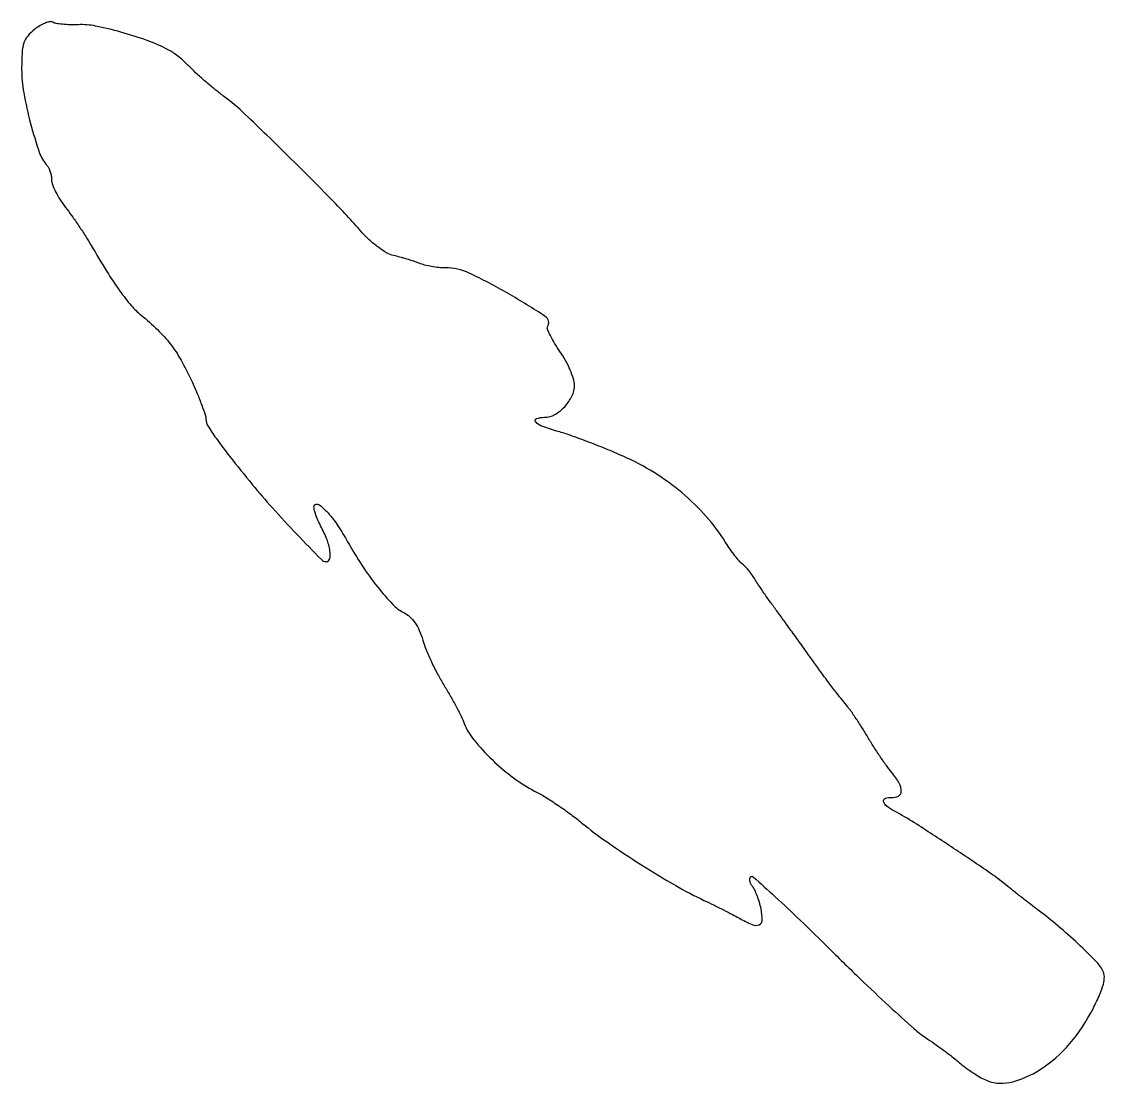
# Model space of a CAD drawing. Extents: x 0 to 217, y 0 to 213.
import ezdxf

# ---------------------------------------------------------------- set-up
doc = ezdxf.new("R2010")
doc.units = 0

msp = doc.modelspace()

# ---------------------------------------------------------------- linework, layer by layer
msp.add_lwpolyline([(2.617537, 211.913795, 0.050301), (1.20934, 210.556389, 0.096896), (0.447372, 209.194347, 0.065617), (0.092449, 207.306329, 0.013694), (0, 203.931402, 0.044573), (0.426929, 199.151767, 0.020067), (1.792188, 192.997404, 0.01729), (3.534623, 187.221812, 0.104811), (5.123288, 184.55, -0.076476), (5.459813, 184.050253, -0.035554), (5.742466, 183.319147, -0.034162), (5.935406, 182.49339, -0.040331), (6, 181.693904, 0.093004), (6.182398, 180.721791, 0.024796), (6.828376, 179.277327, 0.024252), (7.740633, 177.678877, 0.022884), (8.820002, 176.143904, -0.010497), (10.067921, 174.459491, -0.006162), (11.493149, 172.395397, -0.006161), (12.867944, 170.295494, -0.010438), (13.960074, 168.5, 0.007881), (17.088574, 163.296916, 0.016277), (19.727424, 159.352922, 0.020611), (22.009768, 156.43294, 0.048045), (24, 154.502592, -0.024227), (27.300627, 151.592777, -0.036431), (29.850026, 148.726597, -0.035238), (32.014666, 145.449133, -0.020849), (34.144713, 141.271957, -0.007996), (35.238149, 138.78259, -0.010221), (36.161259, 136.45412, -0.008343), (36.858017, 134.486355, -0.081083), (37, 133.616571, 0.138121), (37.370509, 132.300912, 0.017065), (39.027862, 129.788488, 0.013401), (41.754105, 126.157758, 0.003533), (46.309977, 120.5, 0.011961), (50.345834, 115.794259, 0.007722), (55.231224, 110.532031, 0.002333), (60.18362, 105.40823, 0.202123), (61.15222, 105, 0.354442), (61.864411, 105.577398, 0.091136), (61.90662, 107.16854, 0.054533), (61.272788, 109.511456, 0.029719), (60.022301, 112.219575, -0.021975), (59.324698, 113.670897, -0.034552), (58.870051, 114.976716, -0.03794), (58.672628, 116.002566, -0.290671), (58.876942, 116.423946, -0.322064), (59.879144, 116.354106, -0.038244), (61.57522, 114.712195, -0.034274), (63.513038, 112.198004, -0.021033), (65.456499, 109, 0.020058), (68.313931, 104.277326, 0.02147), (71.480512, 99.908311, 0.021525), (74.503962, 96.413021, 0.089577), (76.73679, 94.764651, -0.071002), (77.939691, 93.943425, -0.056334), (78.975329, 92.756557, -0.048616), (79.843953, 91.195443, -0.031636), (80.546939, 89.253624, 0.025551), (81.231699, 87.287789, 0.012545), (82.291604, 84.858244, 0.012412), (83.521597, 82.383621, 0.017641), (84.74506, 80.253624, -0.009153), (85.963274, 78.213724, -0.007751), (87.177382, 76.015127, -0.007833), (88.221535, 73.976656, -0.021614), (88.871236, 72.5, 0.079039), (90.800789, 69.199373, 0.029709), (94.446452, 65.25587, 0.029652), (98.785482, 61.556903, 0.044681), (103, 58.930162, -0.021254), (105.079988, 57.765209, -0.010238), (107.646875, 56.107124, -0.010132), (110.25715, 54.266143, -0.0143), (112.5, 52.514205, 0.021512), (117.52636, 48.70342, 0.010138), (124.317496, 44.201389, 0.010148), (131.312308, 39.962355, 0.020677), (137, 36.978149, -0.003559), (138.906128, 36.059818, -0.002994), (140.9125, 35.060587, -0.00302), (142.733324, 34.126266, -0.008348), (144, 33.43948, 0.026446), (146.691267, 32.103921, 0.20091), (148.07709, 32.088358, 0.305868), (148.702017, 33.018036, 0.05225), (148.463983, 35.25, 0.019657), (148.122467, 36.587709, 0.018606), (147.6715, 37.919599, 0.018936), (147.184235, 39.067129, 0.05982), (146.742027, 39.774166, -0.052891), (146.396931, 40.309342, -0.067641), (146.20596, 40.863318, -0.082581), (146.190308, 41.35069, -0.164643), (146.359329, 41.692662, -0.398851), (146.870557, 41.706145, -0.001754), (151.293537, 37.698519, -0.006618), (156.3587, 32.952187, -0.003973), (162.25183, 27.190773, 0.004085), (168.383353, 21.198957, 0.005052), (174.19585, 15.722913, 0.004183), (179.157024, 11.218938, 0.037057), (181.5, 9.42041, -0.00818), (183.214436, 8.255121, -0.006185), (185.059375, 6.922074, -0.006256), (186.761382, 5.626652, -0.014409), (188, 4.600402, 0.018944), (189.155971, 3.660171, 0.011979), (190.569675, 2.648781, 0.012028), (192.008534, 1.720443, 0.021632), (193.237192, 1.040143, 0.173146), (198.398734, 0.42025, 0.088118), (204.49789, 2.992817, 0.072376), (210.44016, 8.198617, 0.059918), (215.106009, 15.210003, 0.012935), (216.476791, 18.109605, 0.040313), (217.18673, 20.147918, 0.063223), (217.381991, 21.661513, 0.123983), (217.08957, 22.832637, 0.071216), (215.658313, 24.780918, 0.010368), (212.135154, 28.226601, 0.012371), (208.054859, 31.869367, 0.015921), (204.121331, 35, -0.003613), (202.609656, 36.143496, -0.002172), (200.831464, 37.521229, -0.002175), (199.075036, 38.906701, -0.003796), (197.633138, 40.072269, 0.022176), (194.01561, 42.78294, 0.00353), (186.66495, 47.722298, 0.003582), (179.244818, 52.556579, 0.021315), (175.25, 54.884595, -0.04409), (173.677825, 55.899296, -0.174849), (173.073534, 56.856057, -0.379764), (173.424137, 57.484698, -0.105522), (174.642371, 57.638889, 0.144953), (176.038595, 57.92706, 0.271859), (176.620036, 58.878676, 0.136358), (176.200618, 60.497858, 0.040312), (174.730042, 62.624109, -0.015826), (173.642627, 64.042672, -0.007032), (172.295515, 65.977082, -0.006953), (170.925482, 68.066681, -0.009329), (169.746078, 70, 0.010332), (168.569839, 71.919462, 0.007945), (167.209946, 73.966717, 0.008044), (165.876746, 75.840885, 0.018901), (164.807406, 77.18457, -0.011785), (163.668433, 78.574692, -0.004029), (162.0812, 80.641955, -0.004002), (160.365329, 82.952672, -0.004612), (158.766892, 85.18457, 0.001863), (157.09968, 87.539739, 0.001238), (155.170735, 90.229109, 0.001246), (153.285199, 92.83057, 0.002434), (151.766892, 94.893249, -0.004482), (150.427546, 96.728502, -0.004321), (149.104694, 98.609836, -0.004276), (147.967959, 100.287038, -0.015707), (147.291639, 101.376217, 0.022334), (146.732362, 102.25083, 0.017375), (146.050535, 103.150835, 0.01769), (145.35493, 103.946409, 0.040126), (144.763453, 104.482969, -0.050084), (144.119117, 105.091256, -0.013049), (143.213743, 106.192741, -0.013131), (142.242994, 107.508522, -0.013075), (141.341216, 108.875299, 0.042059), (137.466262, 114.067364, 0.036504), (132.601286, 118.809461, 0.035633), (126.968224, 122.902797, 0.035485), (120.803411, 126.161167, 0.006893), (117.276078, 127.658719, 0.006007), (113.543815, 129.130841, 0.006051), (110.135996, 130.380907, 0.017737), (107.75, 131.129482, -0.020623), (104.659381, 132.118754, -0.114449), (103.209556, 133.066419, -0.546668), (103.368421, 133.725277, -0.083601), (105, 134, 0.129975), (107.04266, 134.540115, 0.076562), (109.034547, 136.117638, 0.075006), (110.497824, 138.263808, 0.112643), (111, 140.464582, 0.077925), (110.806461, 141.698862, 0.024267), (110.144348, 143.460066, 0.023603), (109.202027, 145.384619, 0.023988), (108.087143, 147.201074, -0.013122), (107.001256, 148.887011, -0.019716), (106.152612, 150.416601, -0.0152), (105.558087, 151.690311, -0.244686), (105.591899, 152.148696, 0.405023), (105.132948, 154.239482, 0.015283), (97.670276, 158.86111, 0.021623), (89.848216, 162.940187, 0.1098), (85.080297, 164, -0.025803), (83.769216, 164.067706, -0.017801), (82.29654, 164.27342, -0.017992), (80.890813, 164.573581, -0.034675), (79.797053, 164.930792, 0.01529), (78.715751, 165.330916, 0.008013), (77.34839, 165.765623, 0.007962), (75.931238, 166.166791, 0.012102), (74.686829, 166.465699, -0.079629), (73.354037, 166.983339, -0.027158), (71.617021, 168.130539, -0.026202), (69.80505, 169.627171, -0.027353), (68.186829, 171.284907, 0.013766), (62.302124, 177.650353, 0.004939), (53.584962, 186.399215, 0.004014), (44.900889, 194.808213, 0.029838), (40.51107, 198.517884, -0.010056), (38.800149, 199.851433, -0.007391), (36.956261, 201.394986, -0.007474), (35.254427, 202.907893, -0.016467), (34.01107, 204.124623, 0.017935), (32.897909, 205.207563, 0.014473), (31.6292, 206.291074, 0.014718), (30.39851, 207.223638, 0.036046), (29.42876, 207.814137, 0.031786), (25.173984, 209.670172, 0.019005), (19.915628, 211.353311, 0.018441), (14.837553, 212.568583, 0.059366), (11.380273, 212.843769, -0.015392), (9.749097, 212.830097, -0.018087), (8.206076, 212.920577, -0.017228), (6.920379, 213.087612, -0.097792), (6.277175, 213.328697, 0.184804), (5.699799, 213.438594, 0.047918), (4.77229, 213.178741, 0.042127), (3.696093, 212.654724, 0.032308)], format="xyb", close=True)

doc.saveas('drawing.dxf')
